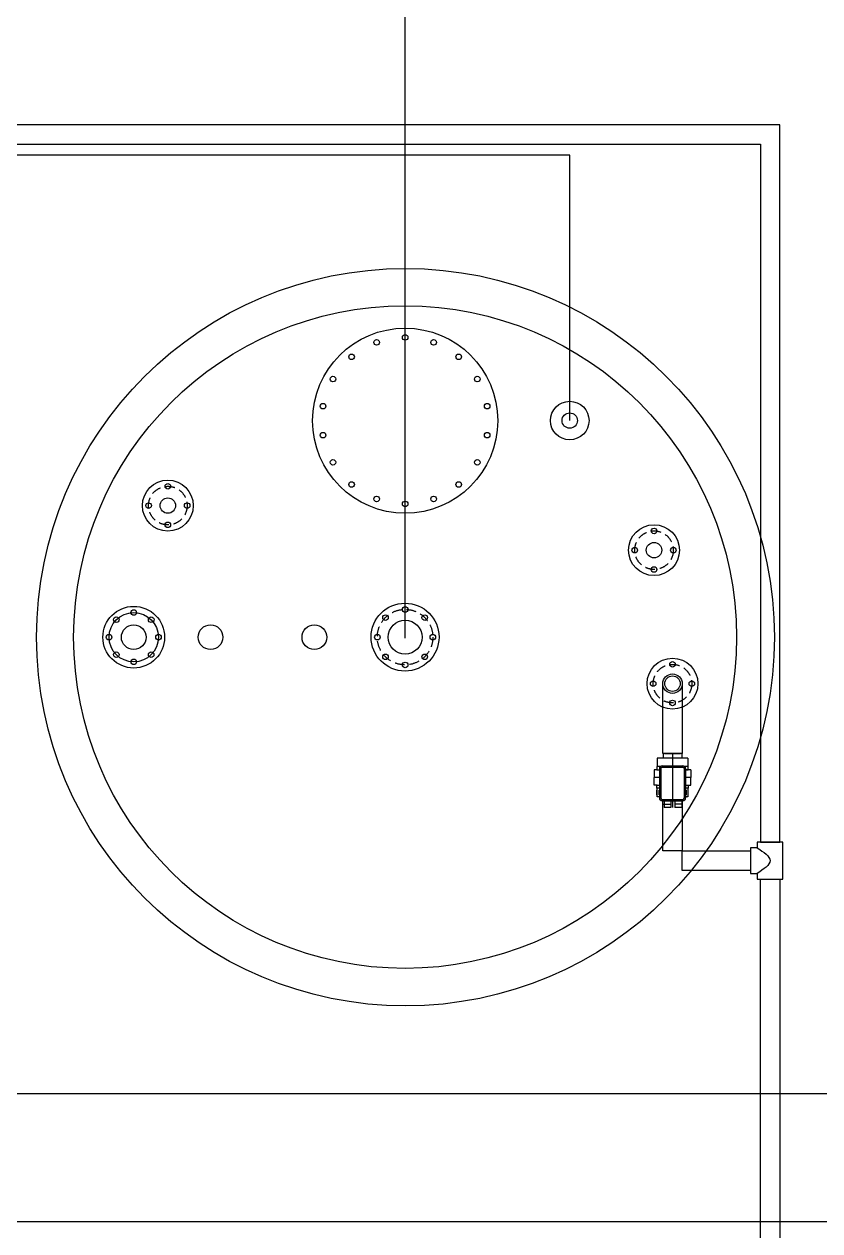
# Model space of a CAD drawing. Header units: millimetres. Extents: x -5247 to 64230, y -16204 to 29599.
# Drawn here: x 5045 to 7623, y 21665 to 25578 of the extents above; entities that cross this region are included whole.
import ezdxf

# ---------------------------------------------------------------- set-up
doc = ezdxf.new("R2010")
doc.units = ezdxf.units.MM
doc.linetypes.add('HIDDEN', pattern=[9.525, 6.35, -3.175])
doc.linetypes.add('MITTE', pattern=[2, 1.25, -0.25, 0.25, -0.25])
for name, color, linetype, lineweight in [('Вспомогательный трубопровод гипохлорита натрия', 211, 'Continuous', 30), ('Дыхательный трубопровод', 132, 'Continuous', 30), ('Емкости', 7, 'Continuous', 30), ('Трубопровод рабочего раствора гипохлорита натрия', 30, 'Continuous', 30), ('Трубопровод товарного гипохлорита натрия', 10, 'Continuous', 30)]:
    doc.layers.add(name, color=color, linetype=linetype, lineweight=lineweight)
for name, color, linetype in [('Запорная арматура', 7, 'Continuous'), ('ОВиК и Водоснабжение', 4, 'Continuous'), ('Фитинги', 7, 'Continuous')]:
    doc.layers.add(name, color=color, linetype=linetype)

# ---------------------------------------------------------------- blocks, each defined once
blk = doc.blocks.new('*U18')
blk.add_circle((0, 0), 9)
blk = doc.blocks.new('*U19')
at = {"color": 0, "linetype": 'ByBlock', "lineweight": -2, "transparency": 16777216}
for p, rotation in [((0, 89.9), 45.00000000000003), ((-63.6, 63.6), 90.00000000000001), ((-89.9, 0), 135), ((89.9, 0), 315), ((-63.6, -63.6), 180), ((0, -89.9), 225.0000000000001), ((63.6, -63.6), 270)]:
    blk.add_blockref('*U18', p, dxfattribs=dict(at, rotation=rotation))
blk.add_blockref('*U18', (63.6, 63.6), dxfattribs=at)
blk = doc.blocks.new('*U20')
blk.add_circle((0, 0), 9)
blk = doc.blocks.new('*U21')
at = {"color": 0, "linetype": 'ByBlock', "lineweight": -2, "transparency": 16777216}
blk.add_blockref('*U20', (0, -432), dxfattribs=at)
for p, rotation in [((-92.3, -448.3), 19.99999999999998), ((92.3, -448.3), 340), ((-173.6, -495.2), 40.00000000000001), ((173.6, -495.2), 320), ((-233.8, -567), 60.00000000000001), ((233.8, -567), 300.0000000000001), ((-265.9, -655.2), 80.00000000000001), ((265.9, -655.2), 280), ((-265.9, -748.9), 99.99999999999999), ((265.9, -748.9), 260), ((-233.8, -837), 120), ((233.8, -837), 240), ((-173.6, -908.9), 140), ((173.6, -908.9), 220), ((-92.3, -955.8), 160), ((0, -972), 180), ((92.3, -955.8), 200)]:
    blk.add_blockref('*U20', p, dxfattribs=dict(at, rotation=rotation))
blk = doc.blocks.new('*U22')
blk.add_circle((0, 0), 9)
blk = doc.blocks.new('*U23')
at = {"color": 0, "linetype": 'ByBlock', "lineweight": -2, "transparency": 16777216}
for p, rotation in [((879.4, 79.9), 89.99999999999997), ((822.9, 56.5), 135), ((936, 56.5), 44.99999999999996), ((799.4, -0.1), 180), ((822.8, -56.7), 225), ((879.4, -80.1), 269.9999999999999), ((936, -56.7), 314.9999999999999)]:
    blk.add_blockref('*U22', p, dxfattribs=dict(at, rotation=rotation))
blk.add_blockref('*U22', (959.4, -0.1), dxfattribs=at)
blk = doc.blocks.new('Емкость')
for centre, radius in [((-866.4, 150.5), 82.5), ((-866.4, 213), 9), ((-928.9, 150.5), 9), ((-866.4, 150.5), 25), ((-803.9, 150.5), 9), ((-866.4, 88), 9), ((0.2, -0.3), 110), ((879.4, -0.1), 100), ((879.4, 0), 80), ((0, 0), 55), ((294.2, 0), 40), ((630.6, -0.1), 40), ((879.4, 0), 40), ((-806.6, -282.1), 82.5), ((-806.6, -219.6), 9), ((-869.1, -282.1), 9), ((-806.6, -282.1), 25), ((-744.1, -282.1), 9), ((-806.6, -344.6), 9), ((768.9, -426.7), 82.5), ((768.9, -364.2), 9), ((0, -702), 300), ((706.4, -426.7), 9), ((768.9, -426.7), 25), ((831.4, -426.7), 9), ((768.9, -489.2), 9), ((-533.5, -702.4), 62.5), ((-533.5, -702.4), 25)]:
    blk.add_circle(centre, radius)
at = {"linetype": 'HIDDEN', "ltscale": 5}
for centre, radius in [((-866.4, 150.5), 62.5), ((0.2, -0.3), 90), ((-806.6, -282.1), 62.5), ((768.9, -426.7), 62.5)]:
    blk.add_circle(centre, radius, dxfattribs=at)
at = {"layer": 'Емкости'}
for centre, radius in [((-1, -0.1), 1195.4), ((0.2, -0.3), 1074)]:
    blk.add_circle(centre, radius, dxfattribs=at)
for name in ['*U19', '*U23', '*U21']:
    blk.add_blockref(name, (0, 0))
blk = doc.blocks.new('VALTEC VTp.731.0.063')
at = {"layer": 'Фитинги'}
for points in [[(-41.5, 101), (-41.5, 119), (41.5, 119), (41.5, 0), (-41.5, 0), (-41.5, 18)], [(-41.5, 18), (-64, 18), (-64, 101), (-41.5, 101)]]:
    blk.add_lwpolyline(points, dxfattribs=at)
blk.add_spline([(-41.5, 18), (0, 59.5), (-41.5, 101)], degree=3, dxfattribs=at)
blk = doc.blocks.new('EAQ-MINI-030')
at = {"layer": 'Запорная арматура', "color": 7, "ltscale": 25}
for p, q in [((30.7, 0), (-30.7, 0)), ((-30.7, 0), (-30.7, -14.4)), ((30.7, 0), (30.7, -14.4)), ((49.5, -14.4), (-49.5, -14.4))]:
    blk.add_line(p, q, dxfattribs=at)
at = {"layer": 'Запорная арматура', "color": 7}
for p, q in [((-25.9, 0), (25.9, 0)), ((-42.6, -48.6), (-42.6, -144)), ((-38.1, -48.6), (-38.1, -144)), ((-33.7, -39.7), (33.7, -39.7)), ((-33.7, -44.1), (33.7, -44.1)), ((38.1, -48.6), (38.1, -144)), ((42.6, -48.6), (42.6, -144)), ((-33.7, -148.5), (33.7, -148.5)), ((-33.7, -152.9), (33.7, -152.9)), ((-27.4, -152.9), (-27.4, -174.5)), ((-5.3, -152.9), (-5.3, -174.5)), ((7.8, -152.9), (7.8, -174.5)), ((30, -152.9), (30, -174.5))]:
    blk.add_line(p, q, dxfattribs=at)
at = {"layer": 'Запорная арматура', "color": 0}
for p, q in [((-49.5, -14.4), (-49.5, -41.8)), ((-59.6, -52.3), (-59.6, -77.3)), ((-49.8, -52.3), (-59.6, -52.3)), ((-59.6, -102.2), (-59.6, -77.3)), ((-42.6, -77.3), (-59.6, -77.3)), ((-50.8, -41.8), (-50.8, -52.3)), ((-39.5, -41.8), (-49.5, -41.8)), ((49.5, -41.8), (39.5, -41.8)), ((59.6, -52.3), (42.6, -52.3)), ((59.6, -77.3), (42.6, -77.3)), ((50.8, -52.3), (50.8, -41.8)), ((59.6, -52.3), (59.6, -77.3)), ((59.6, -102.2), (59.6, -77.3)), ((-49.8, -102.2), (-59.6, -102.2)), ((-50.8, -112.7), (-50.8, -102.2)), ((-49.5, -140.2), (-49.5, -112.7)), ((42.6, -102.2), (59.6, -102.2)), ((49.5, -112.7), (49.5, -140.2)), ((50.8, -102.2), (50.8, -112.7)), ((-50.3, -133.9), (-50.3, -119)), ((-44.1, -119), (-44.1, -133.9)), ((44.1, -119), (44.1, -133.9)), ((50.3, -133.9), (50.3, -119))]:
    blk.add_line(p, q, dxfattribs=at)
at = {"layer": 'Запорная арматура', "color": 7, "linetype": 'MITTE'}
for p, q in [((0, -2), (0, -175.4)), ((-28.7, -164), (-6.5, -164)), ((28.7, -164), (6.5, -164))]:
    blk.add_line(p, q, dxfattribs=at)
at = {"layer": 'Запорная арматура', "color": 0, "ltscale": 25}
for p, q in [((49.5, -14.4), (49.5, -41.8)), ((-49.5, -41.8), (-50.8, -41.8)), ((-50.8, -52.3), (-42.6, -52.3)), ((42.6, -52.3), (50.8, -52.3)), ((50.8, -41.8), (49.5, -41.8)), ((-50.8, -102.2), (-42.6, -102.2)), ((-49.5, -112.7), (-50.8, -112.7)), ((-42.6, -112.7), (-49.5, -112.7)), ((49.5, -112.7), (42.6, -112.7)), ((50.8, -112.7), (49.5, -112.7)), ((-42.6, -140.2), (-49.5, -140.2)), ((49.5, -140.2), (42.6, -140.2))]:
    blk.add_line(p, q, dxfattribs=at)
at = {"layer": 'Запорная арматура'}
for p, q in [((-5.3, -174.5), (-27.4, -174.5)), ((30, -174.5), (7.8, -174.5))]:
    blk.add_line(p, q, dxfattribs=at)
at = {"layer": 'Запорная арматура', "color": 7}
for centre, radius, start, end in [((-33.7, -48.6), 8.87, 90, 180), ((-33.7, -48.6), 4.43, 90, 180), ((33.7, -48.6), 8.87, 0, 90), ((33.7, -48.6), 4.43, 0, 90), ((-33.7, -144), 8.87, 180, 270), ((-33.7, -144), 4.43, 180, 270), ((33.7, -144), 4.43, 270, 0), ((33.7, -144), 8.87, 270, 0)]:
    blk.add_arc(centre, radius, start, end, dxfattribs=at)

msp = doc.modelspace()

# ---------------------------------------------------------------- linework, layer by layer
msp.add_lwpolyline([(11864.422, 21694.819), (4384.867, 21694.819)])
at = {"layer": 'Вспомогательный трубопровод гипохлорита натрия'}
msp.add_lwpolyline([(3753.599, 25188.086), (7430.389, 25188.086), (7430.389, 22925.163), (7493.389, 22925.163), (7493.389, 25251.086), (3753.599, 25251.086)], dxfattribs=at)
at = {"layer": 'Дыхательный трубопровод'}
msp.add_lwpolyline([(6279.267, 23587.063), (6279.267, 29161.84), (9970.022, 29161.84), (9970.022, 23590.07)], dxfattribs=at)
at = {"layer": 'Трубопровод рабочего раствора гипохлорита натрия'}
msp.add_lwpolyline([(3664.422, 22110.99), (8310.743, 22110.99), (8310.743, 28056.468)], dxfattribs=at)
at = {"layer": 'Трубопровод товарного гипохлорита натрия'}
for points in [[(6812.777, 24292.51), (6812.777, 25152.604), (3701.974, 25152.604), (3701.974, 24806.087)], [(7177.164, 23439.588), (7177.164, 23212.852), (7114.164, 23212.852), (7114.164, 23439.588)]]:
    msp.add_lwpolyline(points, dxfattribs=at)
for points in [[(7114.164, 23059.933), (7177.164, 23059.933), (7177.164, 22897.163), (7114.164, 22897.163)], [(7177.164, 22897.163), (7397.889, 22897.163), (7397.889, 22834.163), (7177.164, 22834.163)], [(7430.389, 22806.163), (7493.389, 22806.163), (7493.389, 21195.576), (7430.389, 21195.576)]]:
    msp.add_lwpolyline(points, close=True, dxfattribs=at)
msp.add_circle((7145.664, 23439.588), 31.5, dxfattribs=at)

# ---------------------------------------------------------------- block references
at = {"layer": 'Емкости', "rotation": 180}
msp.add_blockref('Емкость', (6279.267, 23590.07), dxfattribs=at)
at = {"layer": 'ОВиК и Водоснабжение'}
msp.add_blockref('EAQ-MINI-030', (7145.664, 23212.852), dxfattribs=at)
at = {"layer": 'Фитинги', "xscale": -1, "rotation": 180}
msp.add_blockref('VALTEC VTp.731.0.063', (7461.889, 22925.163), dxfattribs=at)

doc.saveas('drawing.dxf')
